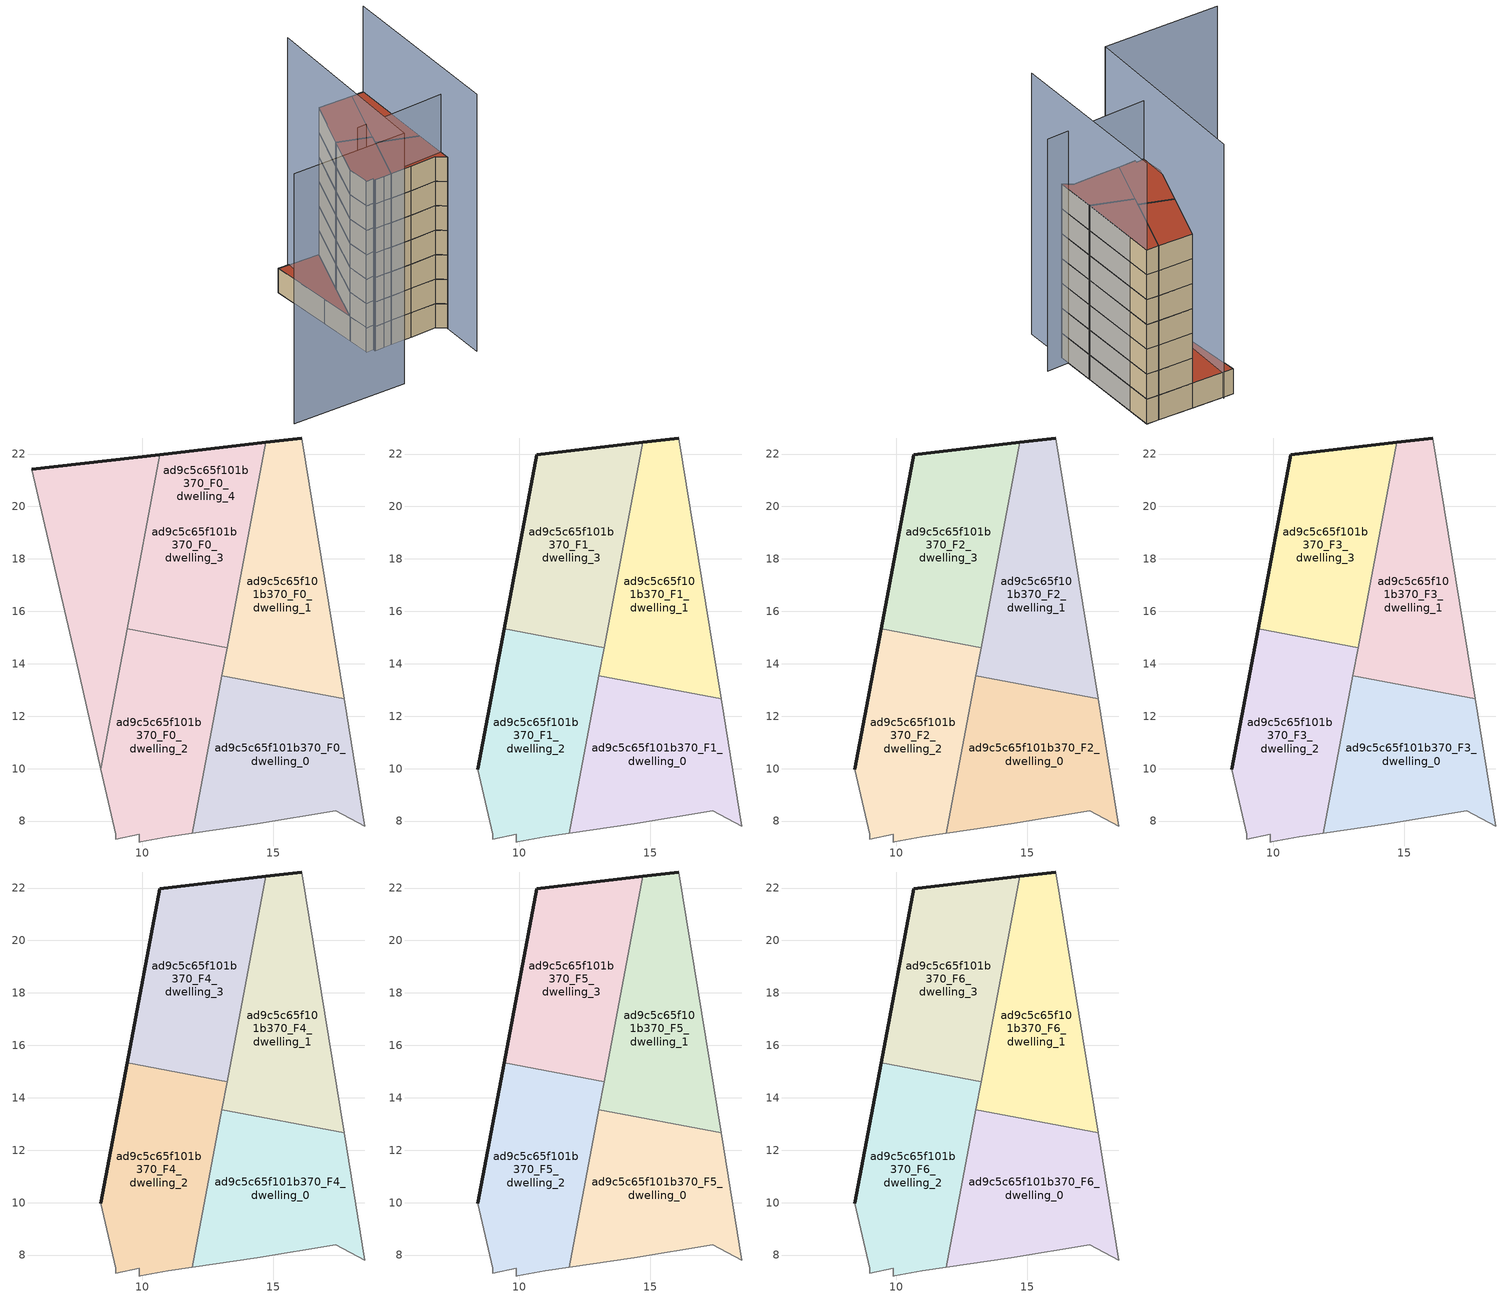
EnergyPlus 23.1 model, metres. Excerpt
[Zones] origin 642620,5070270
ad9c5c65f101b370_F0_dwelling_0
 floor ground (EU_floor_Construction): 18.48,7.8 17.69,12.67 13.03,13.54 11.9,7.54 14.38,7.9 17.38,8.4 z0
 wall adiabatic (EU_wall_Construction): 17.69,12.67 18.48,7.8 17.38,8.4 14.38,7.9 11.9,7.54 z0:3
 wall to ad9c5c65f101b370_F0_dwelling_1 (EU_wall_Construction): 13.03,13.54 17.69,12.67 z0:3
 wall to ad9c5c65f101b370_F0_dwelling_2 (EU_wall_Construction): 11.9,7.54 13.03,13.54 z0:3
ad9c5c65f101b370_F0_dwelling_1
 floor ground (EU_floor_Construction): 17.69,12.67 16.09,22.61 14.7,22.45 13.03,13.54 z0
 wall outside (EU_wall_Construction): 14.7,22.45 16.09,22.61 z0:3
 wall adiabatic (EU_wall_Construction): 16.09,22.61 17.69,12.67 z0:3
 wall to ad9c5c65f101b370_F0_dwelling_3 (EU_wall_Construction): 13.23,14.62 14.7,22.45 z0:3
 wall to ad9c5c65f101b370_F0_dwelling_2 (EU_wall_Construction): 13.03,13.54 13.23,14.62 z0:3
ad9c5c65f101b370_F0_dwelling_2
 floor ground (EU_floor_Construction): 8.41,9.98 10.66,21.98 5.78,21.41 7.48,14.11 z0; 11.9,7.54 13.23,14.62 9.42,15.33 8.41,9.98 8.98,7.5 8.98,7.3 9.88,7.5 9.88,7.2 9.93,7.21 10.98,7.4 z0
 wall adiabatic (EU_wall_Construction): 11.9,7.54 10.98,7.4 9.93,7.21 9.88,7.2 9.88,7.5 8.98,7.3 8.98,7.5 8.41,9.98 z0:3
 wall to ad9c5c65f101b370_F0_dwelling_3 (EU_wall_Construction): 9.42,15.33 13.23,14.62 z0:3
 wall to ad9c5c65f101b370_F0_dwelling_4 (EU_wall_Construction): 8.41,9.98 9.42,15.33 z0:3
 roof outside (EU_floor_Construction): 10.66,21.98 8.41,9.98 7.48,14.11 5.78,21.41 z3
ad9c5c65f101b370_F0_dwelling_3
 floor ground (EU_floor_Construction): 8.41,9.98 10.66,21.98 5.78,21.41 7.48,14.11 z0; 13.23,14.62 14.7,22.45 10.66,21.98 9.42,15.33 z0
 wall outside (EU_wall_Construction): 10.66,21.98 14.7,22.45 z0:3
 wall to ad9c5c65f101b370_F0_dwelling_4 (EU_wall_Construction): 9.42,15.33 10.66,21.98 z0:3
 roof outside (EU_floor_Construction): 10.66,21.98 8.41,9.98 7.48,14.11 5.78,21.41 z3
ad9c5c65f101b370_F0_dwelling_4
 floor ground (EU_floor_Construction): 8.41,9.98 10.66,21.98 5.78,21.41 7.48,14.11 z0; 11.9,7.54 13.23,14.62 9.42,15.33 8.41,9.98 8.98,7.5 8.98,7.3 9.88,7.5 9.88,7.2 9.93,7.21 10.98,7.4 z0; 13.23,14.62 14.7,22.45 10.66,21.98 9.42,15.33 z0
 wall outside (EU_wall_Construction): 5.78,21.41 10.66,21.98 z0:3
 wall adiabatic (EU_wall_Construction): 8.41,9.98 7.48,14.11 5.78,21.41 z0:3
 ceiling adiabatic (EU_roof_Construction): 13.23,14.62 11.9,7.54 10.98,7.4 9.93,7.21 9.88,7.2 9.88,7.5 8.98,7.3 8.98,7.5 8.41,9.98 9.42,15.33 z3; 14.7,22.45 13.23,14.62 9.42,15.33 10.66,21.98 z3
 roof outside (EU_roof_Construction): 10.66,21.98 8.41,9.98 7.48,14.11 5.78,21.41 z3
ad9c5c65f101b370_F1_dwelling_0
 floor to ad9c5c65f101b370_F0_dwelling_0 (EU_floor_Construction): 18.48,7.8 17.69,12.67 13.03,13.54 11.9,7.54 14.38,7.9 17.38,8.4 z3
 wall adiabatic (EU_wall_Construction): 17.69,12.67 18.48,7.8 17.38,8.4 14.38,7.9 11.9,7.54 z3:6
 wall to ad9c5c65f101b370_F1_dwelling_1 (EU_wall_Construction): 13.03,13.54 17.69,12.67 z3:6
 wall to ad9c5c65f101b370_F1_dwelling_2 (EU_wall_Construction): 11.9,7.54 13.03,13.54 z3:6
ad9c5c65f101b370_F1_dwelling_1
 floor to ad9c5c65f101b370_F0_dwelling_1 (EU_floor_Construction): 17.69,12.67 16.09,22.61 14.7,22.45 13.03,13.54 z3
 wall outside (EU_wall_Construction): 14.7,22.45 16.09,22.61 z3:6
 wall adiabatic (EU_wall_Construction): 16.09,22.61 17.69,12.67 z3:6
 wall to ad9c5c65f101b370_F1_dwelling_3 (EU_wall_Construction): 13.23,14.62 14.7,22.45 z3:6
 wall to ad9c5c65f101b370_F1_dwelling_2 (EU_wall_Construction): 13.03,13.54 13.23,14.62 z3:6
ad9c5c65f101b370_F1_dwelling_2
 floor to ad9c5c65f101b370_F0_dwelling_2 (EU_floor_Construction): 11.9,7.54 13.23,14.62 9.42,15.33 8.41,9.98 8.98,7.5 8.98,7.3 9.88,7.5 9.88,7.2 9.93,7.21 10.98,7.4 z3
 wall outside (EU_wall_Construction): 8.41,9.98 9.42,15.33 z3:6
 wall adiabatic (EU_wall_Construction): 11.9,7.54 10.98,7.4 9.93,7.21 9.88,7.2 9.88,7.5 8.98,7.3 8.98,7.5 8.41,9.98 z3:6
 wall to ad9c5c65f101b370_F1_dwelling_3 (EU_wall_Construction): 9.42,15.33 13.23,14.62 z3:6
ad9c5c65f101b370_F1_dwelling_3
 floor to ad9c5c65f101b370_F0_dwelling_3 (EU_floor_Construction): 13.23,14.62 14.7,22.45 10.66,21.98 9.42,15.33 z3
 wall outside (EU_wall_Construction): 9.42,15.33 10.66,21.98 14.7,22.45 z3:6
ad9c5c65f101b370_F2_dwelling_0
 floor to ad9c5c65f101b370_F1_dwelling_0 (EU_floor_Construction): 18.48,7.8 17.69,12.67 13.03,13.54 11.9,7.54 14.38,7.9 17.38,8.4 z6
 wall adiabatic (EU_wall_Construction): 17.69,12.67 18.48,7.8 17.38,8.4 14.38,7.9 11.9,7.54 z6:9
 wall to ad9c5c65f101b370_F2_dwelling_1 (EU_wall_Construction): 13.03,13.54 17.69,12.67 z6:9
 wall to ad9c5c65f101b370_F2_dwelling_2 (EU_wall_Construction): 11.9,7.54 13.03,13.54 z6:9
ad9c5c65f101b370_F2_dwelling_1
 floor to ad9c5c65f101b370_F1_dwelling_1 (EU_floor_Construction): 17.69,12.67 16.09,22.61 14.7,22.45 13.03,13.54 z6
 wall outside (EU_wall_Construction): 14.7,22.45 16.09,22.61 z6:9
 wall adiabatic (EU_wall_Construction): 16.09,22.61 17.69,12.67 z6:9
 wall to ad9c5c65f101b370_F2_dwelling_3 (EU_wall_Construction): 13.23,14.62 14.7,22.45 z6:9
 wall to ad9c5c65f101b370_F2_dwelling_2 (EU_wall_Construction): 13.03,13.54 13.23,14.62 z6:9
ad9c5c65f101b370_F2_dwelling_2
 floor to ad9c5c65f101b370_F1_dwelling_2 (EU_floor_Construction): 11.9,7.54 13.23,14.62 9.42,15.33 8.41,9.98 8.98,7.5 8.98,7.3 9.88,7.5 9.88,7.2 9.93,7.21 10.98,7.4 z6
 wall outside (EU_wall_Construction): 8.41,9.98 9.42,15.33 z6:9
 wall adiabatic (EU_wall_Construction): 11.9,7.54 10.98,7.4 9.93,7.21 9.88,7.2 9.88,7.5 8.98,7.3 8.98,7.5 8.41,9.98 z6:9
 wall to ad9c5c65f101b370_F2_dwelling_3 (EU_wall_Construction): 9.42,15.33 13.23,14.62 z6:9
ad9c5c65f101b370_F2_dwelling_3
 floor to ad9c5c65f101b370_F1_dwelling_3 (EU_floor_Construction): 13.23,14.62 14.7,22.45 10.66,21.98 9.42,15.33 z6
 wall outside (EU_wall_Construction): 9.42,15.33 10.66,21.98 14.7,22.45 z6:9
ad9c5c65f101b370_F3_dwelling_0
 floor to ad9c5c65f101b370_F2_dwelling_0 (EU_floor_Construction): 18.48,7.8 17.69,12.67 13.03,13.54 11.9,7.54 14.38,7.9 17.38,8.4 z9
 wall adiabatic (EU_wall_Construction): 17.69,12.67 18.48,7.8 17.38,8.4 14.38,7.9 11.9,7.54 z9:12
 wall to ad9c5c65f101b370_F3_dwelling_1 (EU_wall_Construction): 13.03,13.54 17.69,12.67 z9:12
 wall to ad9c5c65f101b370_F3_dwelling_2 (EU_wall_Construction): 11.9,7.54 13.03,13.54 z9:12
ad9c5c65f101b370_F3_dwelling_1
 floor to ad9c5c65f101b370_F2_dwelling_1 (EU_floor_Construction): 17.69,12.67 16.09,22.61 14.7,22.45 13.03,13.54 z9
 wall outside (EU_wall_Construction): 14.7,22.45 16.09,22.61 z9:12
 wall adiabatic (EU_wall_Construction): 16.09,22.61 17.69,12.67 z9:12
 wall to ad9c5c65f101b370_F3_dwelling_3 (EU_wall_Construction): 13.23,14.62 14.7,22.45 z9:12
 wall to ad9c5c65f101b370_F3_dwelling_2 (EU_wall_Construction): 13.03,13.54 13.23,14.62 z9:12
ad9c5c65f101b370_F3_dwelling_2
 floor to ad9c5c65f101b370_F2_dwelling_2 (EU_floor_Construction): 11.9,7.54 13.23,14.62 9.42,15.33 8.41,9.98 8.98,7.5 8.98,7.3 9.88,7.5 9.88,7.2 9.93,7.21 10.98,7.4 z9
 wall outside (EU_wall_Construction): 8.41,9.98 9.42,15.33 z9:12
 wall adiabatic (EU_wall_Construction): 11.9,7.54 10.98,7.4 9.93,7.21 9.88,7.2 9.88,7.5 8.98,7.3 8.98,7.5 8.41,9.98 z9:12
 wall to ad9c5c65f101b370_F3_dwelling_3 (EU_wall_Construction): 9.42,15.33 13.23,14.62 z9:12
ad9c5c65f101b370_F3_dwelling_3
 floor to ad9c5c65f101b370_F2_dwelling_3 (EU_floor_Construction): 13.23,14.62 14.7,22.45 10.66,21.98 9.42,15.33 z9
 wall outside (EU_wall_Construction): 9.42,15.33 10.66,21.98 14.7,22.45 z9:12
ad9c5c65f101b370_F4_dwelling_0
 floor to ad9c5c65f101b370_F3_dwelling_0 (EU_floor_Construction): 18.48,7.8 17.69,12.67 13.03,13.54 11.9,7.54 14.38,7.9 17.38,8.4 z12
 wall adiabatic (EU_wall_Construction): 17.69,12.67 18.48,7.8 17.38,8.4 14.38,7.9 11.9,7.54 z12:15
 wall to ad9c5c65f101b370_F4_dwelling_1 (EU_wall_Construction): 13.03,13.54 17.69,12.67 z12:15
 wall to ad9c5c65f101b370_F4_dwelling_2 (EU_wall_Construction): 11.9,7.54 13.03,13.54 z12:15
ad9c5c65f101b370_F4_dwelling_1
 floor to ad9c5c65f101b370_F3_dwelling_1 (EU_floor_Construction): 17.69,12.67 16.09,22.61 14.7,22.45 13.03,13.54 z12
 wall outside (EU_wall_Construction): 14.7,22.45 16.09,22.61 z12:15
 wall adiabatic (EU_wall_Construction): 16.09,22.61 17.69,12.67 z12:15
 wall to ad9c5c65f101b370_F4_dwelling_3 (EU_wall_Construction): 13.23,14.62 14.7,22.45 z12:15
 wall to ad9c5c65f101b370_F4_dwelling_2 (EU_wall_Construction): 13.03,13.54 13.23,14.62 z12:15
ad9c5c65f101b370_F4_dwelling_2
 floor to ad9c5c65f101b370_F3_dwelling_2 (EU_floor_Construction): 11.9,7.54 13.23,14.62 9.42,15.33 8.41,9.98 8.98,7.5 8.98,7.3 9.88,7.5 9.88,7.2 9.93,7.21 10.98,7.4 z12
 wall outside (EU_wall_Construction): 8.41,9.98 9.42,15.33 z12:15
 wall adiabatic (EU_wall_Construction): 11.9,7.54 10.98,7.4 9.93,7.21 9.88,7.2 9.88,7.5 8.98,7.3 8.98,7.5 8.41,9.98 z12:15
 wall to ad9c5c65f101b370_F4_dwelling_3 (EU_wall_Construction): 9.42,15.33 13.23,14.62 z12:15
ad9c5c65f101b370_F4_dwelling_3
 floor to ad9c5c65f101b370_F3_dwelling_3 (EU_floor_Construction): 13.23,14.62 14.7,22.45 10.66,21.98 9.42,15.33 z12
 wall outside (EU_wall_Construction): 9.42,15.33 10.66,21.98 14.7,22.45 z12:15
ad9c5c65f101b370_F5_dwelling_0
 floor to ad9c5c65f101b370_F4_dwelling_0 (EU_floor_Construction): 18.48,7.8 17.69,12.67 13.03,13.54 11.9,7.54 14.38,7.9 17.38,8.4 z15
 wall adiabatic (EU_wall_Construction): 17.69,12.67 18.48,7.8 17.38,8.4 14.38,7.9 11.9,7.54 z15:18
 wall to ad9c5c65f101b370_F5_dwelling_1 (EU_wall_Construction): 13.03,13.54 17.69,12.67 z15:18
 wall to ad9c5c65f101b370_F5_dwelling_2 (EU_wall_Construction): 11.9,7.54 13.03,13.54 z15:18
ad9c5c65f101b370_F5_dwelling_1
 floor to ad9c5c65f101b370_F4_dwelling_1 (EU_floor_Construction): 17.69,12.67 16.09,22.61 14.7,22.45 13.03,13.54 z15
 wall outside (EU_wall_Construction): 14.7,22.45 16.09,22.61 z15:18
 wall adiabatic (EU_wall_Construction): 16.09,22.61 17.69,12.67 z15:18
 wall to ad9c5c65f101b370_F5_dwelling_3 (EU_wall_Construction): 13.23,14.62 14.7,22.45 z15:18
 wall to ad9c5c65f101b370_F5_dwelling_2 (EU_wall_Construction): 13.03,13.54 13.23,14.62 z15:18
ad9c5c65f101b370_F5_dwelling_2
 floor to ad9c5c65f101b370_F4_dwelling_2 (EU_floor_Construction): 11.9,7.54 13.23,14.62 9.42,15.33 8.41,9.98 8.98,7.5 8.98,7.3 9.88,7.5 9.88,7.2 9.93,7.21 10.98,7.4 z15
 wall outside (EU_wall_Construction): 8.41,9.98 9.42,15.33 z15:18
 wall adiabatic (EU_wall_Construction): 11.9,7.54 10.98,7.4 9.93,7.21 9.88,7.2 9.88,7.5 8.98,7.3 8.98,7.5 8.41,9.98 z15:18
 wall to ad9c5c65f101b370_F5_dwelling_3 (EU_wall_Construction): 9.42,15.33 13.23,14.62 z15:18
ad9c5c65f101b370_F5_dwelling_3
 floor to ad9c5c65f101b370_F4_dwelling_3 (EU_floor_Construction): 13.23,14.62 14.7,22.45 10.66,21.98 9.42,15.33 z15
 wall outside (EU_wall_Construction): 9.42,15.33 10.66,21.98 14.7,22.45 z15:18
ad9c5c65f101b370_F6_dwelling_0
 floor to ad9c5c65f101b370_F5_dwelling_0 (EU_floor_Construction): 18.48,7.8 17.69,12.67 13.03,13.54 11.9,7.54 14.38,7.9 17.38,8.4 z18
 wall adiabatic (EU_wall_Construction): 17.69,12.67 18.48,7.8 17.38,8.4 14.38,7.9 11.9,7.54 z18:21
 wall to ad9c5c65f101b370_F6_dwelling_1 (EU_wall_Construction): 13.03,13.54 17.69,12.67 z18:21
 wall to ad9c5c65f101b370_F6_dwelling_2 (EU_wall_Construction): 11.9,7.54 13.03,13.54 z18:21
 roof outside (EU_roof_Construction): 17.69,12.67 18.48,7.8 17.38,8.4 14.38,7.9 11.9,7.54 13.03,13.54 z21
ad9c5c65f101b370_F6_dwelling_1
 floor to ad9c5c65f101b370_F5_dwelling_1 (EU_floor_Construction): 17.69,12.67 16.09,22.61 14.7,22.45 13.03,13.54 z18
 wall outside (EU_wall_Construction): 14.7,22.45 16.09,22.61 z18:21
 wall adiabatic (EU_wall_Construction): 16.09,22.61 17.69,12.67 z18:21
 wall to ad9c5c65f101b370_F6_dwelling_3 (EU_wall_Construction): 13.23,14.62 14.7,22.45 z18:21
 wall to ad9c5c65f101b370_F6_dwelling_2 (EU_wall_Construction): 13.03,13.54 13.23,14.62 z18:21
 roof outside (EU_roof_Construction): 16.09,22.61 17.69,12.67 13.03,13.54 14.7,22.45 z21
ad9c5c65f101b370_F6_dwelling_2
 floor to ad9c5c65f101b370_F5_dwelling_2 (EU_floor_Construction): 11.9,7.54 13.23,14.62 9.42,15.33 8.41,9.98 8.98,7.5 8.98,7.3 9.88,7.5 9.88,7.2 9.93,7.21 10.98,7.4 z18
 wall outside (EU_wall_Construction): 8.41,9.98 9.42,15.33 z18:21
 wall adiabatic (EU_wall_Construction): 11.9,7.54 10.98,7.4 9.93,7.21 9.88,7.2 9.88,7.5 8.98,7.3 8.98,7.5 8.41,9.98 z18:21
 wall to ad9c5c65f101b370_F6_dwelling_3 (EU_wall_Construction): 9.42,15.33 13.23,14.62 z18:21
 roof outside (EU_roof_Construction): 13.23,14.62 11.9,7.54 10.98,7.4 9.93,7.21 9.88,7.2 9.88,7.5 8.98,7.3 8.98,7.5 8.41,9.98 9.42,15.33 z21
ad9c5c65f101b370_F6_dwelling_3
 floor to ad9c5c65f101b370_F5_dwelling_3 (EU_floor_Construction): 13.23,14.62 14.7,22.45 10.66,21.98 9.42,15.33 z18
 wall outside (EU_wall_Construction): 9.42,15.33 10.66,21.98 14.7,22.45 z18:21
 roof outside (EU_roof_Construction): 14.7,22.45 13.23,14.62 9.42,15.33 10.66,21.98 z21
shading: 7.93,7.15 20.83,9.47 z0:28; 7.04,21.75 9.94,0.4 / 9.94,0.4 -3.53,-1.43 z0:30.7; 19.32,2.65 16.09,22.61 z0:31.5
[Building]
EU S2 Campaign: North Axis=0; Terrain=City; Solar Distribution=FullExterior
[Site:Location]
Lyon-Bron: Latitude=45.75; Longitude=5; Time Zone=1; Elevation=198
[SizingPeriod:WeatherFileDays]
AnnualSizingPeriod: Begin Month=1; Begin Day of Month=1; End Month=12; End Day of Month=31; Day of Week for Start Day=Monday; Use Weather File Daylight Saving Period=No; Use Weather File Rain and Snow Indicators=No
[MATERIAL]
EU_InternalMass_Material: Roughness=MediumRough; Thickness=0.1; Conductivity=1; Density=1800; Specific Heat=900; Thermal Absorptance=0.9; Solar Absorptance=0.7; Visible Absorptance=0.7
[MATERIAL:NOMASS] Roughness=MediumRough; Thermal Absorptance=0.9; Solar Absorptance=0.7; Visible Absorptance=0.7
Name | Thermal Resistance
EU_wall_NoMass | 0.776494
EU_roof_NoMass | 0.486893
EU_floor_NoMass | 0.421597
[CONSTRUCTION]
EU_wall_Construction: EU_wall_NoMass
EU_roof_Construction: EU_roof_NoMass
EU_floor_Construction: EU_floor_NoMass
EU_InternalMass_Construction: EU_InternalMass_Material
[ZONE] Type=1; Multiplier=1; Ceiling Height=autocalculate; Floor Area=autocalculate; Part of Total Floor Area=Yes
Name | Volume
ad9c5c65f101b370_F0_dwelling_0; ad9c5c65f101b370_F1_dwelling_0; ad9c5c65f101b370_F2_dwelling_0; ad9c5c65f101b370_F3_dwelling_0; ad9c5c65f101b370_F4_dwelling_0; ad9c5c65f101b370_F5_dwelling_0; ad9c5c65f101b370_F6_dwelling_0 | 85.6956
ad9c5c65f101b370_F0_dwelling_1 | 85.7007
ad9c5c65f101b370_F1_dwelling_1; ad9c5c65f101b370_F2_dwelling_1; ad9c5c65f101b370_F3_dwelling_1; ad9c5c65f101b370_F4_dwelling_1; ad9c5c65f101b370_F5_dwelling_1; ad9c5c65f101b370_F6_dwelling_1 | 85.6992
ad9c5c65f101b370_F0_dwelling_2 | 171.415
ad9c5c65f101b370_F1_dwelling_2 | 85.719
ad9c5c65f101b370_F2_dwelling_2; ad9c5c65f101b370_F3_dwelling_2; ad9c5c65f101b370_F4_dwelling_2; ad9c5c65f101b370_F5_dwelling_2; ad9c5c65f101b370_F6_dwelling_2 | 85.7197
ad9c5c65f101b370_F0_dwelling_3 | 171.426
ad9c5c65f101b370_F1_dwelling_3 | 85.7307
ad9c5c65f101b370_F2_dwelling_3; ad9c5c65f101b370_F3_dwelling_3; ad9c5c65f101b370_F4_dwelling_3; ad9c5c65f101b370_F5_dwelling_3; ad9c5c65f101b370_F6_dwelling_3 | 85.7322
ad9c5c65f101b370_F0_dwelling_4 | 257.145
[INTERNALMASS] Construction=EU_InternalMass_Construction
Name | Zone or ZoneList | Surface Area
ad9c5c65f101b370_F0_dwelling_0_EU_InternalMass | ad9c5c65f101b370_F0_dwelling_0 | 28.5659
ad9c5c65f101b370_F0_dwelling_1_EU_InternalMass | ad9c5c65f101b370_F0_dwelling_1 | 28.5675
ad9c5c65f101b370_F0_dwelling_2_EU_InternalMass | ad9c5c65f101b370_F0_dwelling_2 | 28.5735
ad9c5c65f101b370_F0_dwelling_3_EU_InternalMass | ad9c5c65f101b370_F0_dwelling_3 | 28.5773
ad9c5c65f101b370_F0_dwelling_4_EU_InternalMass | ad9c5c65f101b370_F0_dwelling_4 | 28.5651
ad9c5c65f101b370_F1_dwelling_0_EU_InternalMass | ad9c5c65f101b370_F1_dwelling_0 | 35.7145
ad9c5c65f101b370_F1_dwelling_1_EU_InternalMass | ad9c5c65f101b370_F1_dwelling_1 | 35.7146
ad9c5c65f101b370_F1_dwelling_2_EU_InternalMass | ad9c5c65f101b370_F1_dwelling_2 | 35.7112
ad9c5c65f101b370_F1_dwelling_3_EU_InternalMass | ad9c5c65f101b370_F1_dwelling_3 | 35.7138
ad9c5c65f101b370_F2_dwelling_0_EU_InternalMass | ad9c5c65f101b370_F2_dwelling_0 | 35.7145
ad9c5c65f101b370_F2_dwelling_1_EU_InternalMass | ad9c5c65f101b370_F2_dwelling_1 | 35.7146
ad9c5c65f101b370_F2_dwelling_2_EU_InternalMass | ad9c5c65f101b370_F2_dwelling_2 | 35.7112
ad9c5c65f101b370_F2_dwelling_3_EU_InternalMass | ad9c5c65f101b370_F2_dwelling_3 | 35.7138
ad9c5c65f101b370_F3_dwelling_0_EU_InternalMass | ad9c5c65f101b370_F3_dwelling_0 | 35.7145
ad9c5c65f101b370_F3_dwelling_1_EU_InternalMass | ad9c5c65f101b370_F3_dwelling_1 | 35.7146
ad9c5c65f101b370_F3_dwelling_2_EU_InternalMass | ad9c5c65f101b370_F3_dwelling_2 | 35.7112
ad9c5c65f101b370_F3_dwelling_3_EU_InternalMass | ad9c5c65f101b370_F3_dwelling_3 | 35.7138
ad9c5c65f101b370_F4_dwelling_0_EU_InternalMass | ad9c5c65f101b370_F4_dwelling_0 | 35.7145
ad9c5c65f101b370_F4_dwelling_1_EU_InternalMass | ad9c5c65f101b370_F4_dwelling_1 | 35.7146
ad9c5c65f101b370_F4_dwelling_2_EU_InternalMass | ad9c5c65f101b370_F4_dwelling_2 | 35.7112
ad9c5c65f101b370_F4_dwelling_3_EU_InternalMass | ad9c5c65f101b370_F4_dwelling_3 | 35.7138
ad9c5c65f101b370_F5_dwelling_0_EU_InternalMass | ad9c5c65f101b370_F5_dwelling_0 | 35.7145
ad9c5c65f101b370_F5_dwelling_1_EU_InternalMass | ad9c5c65f101b370_F5_dwelling_1 | 35.7146
ad9c5c65f101b370_F5_dwelling_2_EU_InternalMass | ad9c5c65f101b370_F5_dwelling_2 | 35.7112
ad9c5c65f101b370_F5_dwelling_3_EU_InternalMass | ad9c5c65f101b370_F5_dwelling_3 | 35.7138
ad9c5c65f101b370_F6_dwelling_0_EU_InternalMass | ad9c5c65f101b370_F6_dwelling_0 | 35.7145
ad9c5c65f101b370_F6_dwelling_1_EU_InternalMass | ad9c5c65f101b370_F6_dwelling_1 | 35.7146
ad9c5c65f101b370_F6_dwelling_2_EU_InternalMass | ad9c5c65f101b370_F6_dwelling_2 | 35.7112
ad9c5c65f101b370_F6_dwelling_3_EU_InternalMass | ad9c5c65f101b370_F6_dwelling_3 | 35.7138
[OTHEREQUIPMENT] Fuel Type=Electricity; Design Level Calculation Method=Watts/Area; Power per Zone Floor Area=1; Fraction Latent=0; Fraction Radiant=0; Fraction Lost=0; Carbon Dioxide Generation Rate=0; EndUse Subcategory=EU_Step8_InternalGains
Name | Zone or ZoneList or Space or SpaceList | Schedule
EU_Step8_InternalGain_ad9c5c65f101b370_F0_dwelling_0_f000 | ad9c5c65f101b370_F0_dwelling_0 | EU_Step8_GainSchedule_ad9c5c65f101b370_F0_dwelling_0_f000
EU_Step8_InternalGain_ad9c5c65f101b370_F0_dwelling_1_f000 | ad9c5c65f101b370_F0_dwelling_1 | EU_Step8_GainSchedule_ad9c5c65f101b370_F0_dwelling_1_f000
EU_Step8_InternalGain_ad9c5c65f101b370_F0_dwelling_2_f000 | ad9c5c65f101b370_F0_dwelling_2 | EU_Step8_GainSchedule_ad9c5c65f101b370_F0_dwelling_2_f000
EU_Step8_InternalGain_ad9c5c65f101b370_F0_dwelling_3_f000 | ad9c5c65f101b370_F0_dwelling_3 | EU_Step8_GainSchedule_ad9c5c65f101b370_F0_dwelling_3_f000
EU_Step8_InternalGain_ad9c5c65f101b370_F0_dwelling_4_f000 | ad9c5c65f101b370_F0_dwelling_4 | EU_Step8_GainSchedule_ad9c5c65f101b370_F0_dwelling_4_f000
EU_Step8_InternalGain_ad9c5c65f101b370_F1_dwelling_0_f000 | ad9c5c65f101b370_F1_dwelling_0 | EU_Step8_GainSchedule_ad9c5c65f101b370_F1_dwelling_0_f000
EU_Step8_InternalGain_ad9c5c65f101b370_F1_dwelling_1_f000 | ad9c5c65f101b370_F1_dwelling_1 | EU_Step8_GainSchedule_ad9c5c65f101b370_F1_dwelling_1_f000
EU_Step8_InternalGain_ad9c5c65f101b370_F1_dwelling_2_f000 | ad9c5c65f101b370_F1_dwelling_2 | EU_Step8_GainSchedule_ad9c5c65f101b370_F1_dwelling_2_f000
EU_Step8_InternalGain_ad9c5c65f101b370_F1_dwelling_3_f000 | ad9c5c65f101b370_F1_dwelling_3 | EU_Step8_GainSchedule_ad9c5c65f101b370_F1_dwelling_3_f000
EU_Step8_InternalGain_ad9c5c65f101b370_F2_dwelling_0_f000 | ad9c5c65f101b370_F2_dwelling_0 | EU_Step8_GainSchedule_ad9c5c65f101b370_F2_dwelling_0_f000
EU_Step8_InternalGain_ad9c5c65f101b370_F2_dwelling_1_f000 | ad9c5c65f101b370_F2_dwelling_1 | EU_Step8_GainSchedule_ad9c5c65f101b370_F2_dwelling_1_f000
EU_Step8_InternalGain_ad9c5c65f101b370_F2_dwelling_2_f000 | ad9c5c65f101b370_F2_dwelling_2 | EU_Step8_GainSchedule_ad9c5c65f101b370_F2_dwelling_2_f000
EU_Step8_InternalGain_ad9c5c65f101b370_F2_dwelling_3_f000 | ad9c5c65f101b370_F2_dwelling_3 | EU_Step8_GainSchedule_ad9c5c65f101b370_F2_dwelling_3_f000
EU_Step8_InternalGain_ad9c5c65f101b370_F3_dwelling_0_f000 | ad9c5c65f101b370_F3_dwelling_0 | EU_Step8_GainSchedule_ad9c5c65f101b370_F3_dwelling_0_f000
EU_Step8_InternalGain_ad9c5c65f101b370_F3_dwelling_1_f000 | ad9c5c65f101b370_F3_dwelling_1 | EU_Step8_GainSchedule_ad9c5c65f101b370_F3_dwelling_1_f000
EU_Step8_InternalGain_ad9c5c65f101b370_F3_dwelling_2_f000 | ad9c5c65f101b370_F3_dwelling_2 | EU_Step8_GainSchedule_ad9c5c65f101b370_F3_dwelling_2_f000
EU_Step8_InternalGain_ad9c5c65f101b370_F3_dwelling_3_f000 | ad9c5c65f101b370_F3_dwelling_3 | EU_Step8_GainSchedule_ad9c5c65f101b370_F3_dwelling_3_f000
EU_Step8_InternalGain_ad9c5c65f101b370_F4_dwelling_0_f000 | ad9c5c65f101b370_F4_dwelling_0 | EU_Step8_GainSchedule_ad9c5c65f101b370_F4_dwelling_0_f000
EU_Step8_InternalGain_ad9c5c65f101b370_F4_dwelling_1_f000 | ad9c5c65f101b370_F4_dwelling_1 | EU_Step8_GainSchedule_ad9c5c65f101b370_F4_dwelling_1_f000
EU_Step8_InternalGain_ad9c5c65f101b370_F4_dwelling_2_f000 | ad9c5c65f101b370_F4_dwelling_2 | EU_Step8_GainSchedule_ad9c5c65f101b370_F4_dwelling_2_f000
EU_Step8_InternalGain_ad9c5c65f101b370_F4_dwelling_3_f000 | ad9c5c65f101b370_F4_dwelling_3 | EU_Step8_GainSchedule_ad9c5c65f101b370_F4_dwelling_3_f000
EU_Step8_InternalGain_ad9c5c65f101b370_F5_dwelling_0_f000 | ad9c5c65f101b370_F5_dwelling_0 | EU_Step8_GainSchedule_ad9c5c65f101b370_F5_dwelling_0_f000
EU_Step8_InternalGain_ad9c5c65f101b370_F5_dwelling_1_f000 | ad9c5c65f101b370_F5_dwelling_1 | EU_Step8_GainSchedule_ad9c5c65f101b370_F5_dwelling_1_f000
EU_Step8_InternalGain_ad9c5c65f101b370_F5_dwelling_2_f000 | ad9c5c65f101b370_F5_dwelling_2 | EU_Step8_GainSchedule_ad9c5c65f101b370_F5_dwelling_2_f000
EU_Step8_InternalGain_ad9c5c65f101b370_F5_dwelling_3_f000 | ad9c5c65f101b370_F5_dwelling_3 | EU_Step8_GainSchedule_ad9c5c65f101b370_F5_dwelling_3_f000
EU_Step8_InternalGain_ad9c5c65f101b370_F6_dwelling_0_f000 | ad9c5c65f101b370_F6_dwelling_0 | EU_Step8_GainSchedule_ad9c5c65f101b370_F6_dwelling_0_f000
EU_Step8_InternalGain_ad9c5c65f101b370_F6_dwelling_1_f000 | ad9c5c65f101b370_F6_dwelling_1 | EU_Step8_GainSchedule_ad9c5c65f101b370_F6_dwelling_1_f000
EU_Step8_InternalGain_ad9c5c65f101b370_F6_dwelling_2_f000 | ad9c5c65f101b370_F6_dwelling_2 | EU_Step8_GainSchedule_ad9c5c65f101b370_F6_dwelling_2_f000
EU_Step8_InternalGain_ad9c5c65f101b370_F6_dwelling_3_f000 | ad9c5c65f101b370_F6_dwelling_3 | EU_Step8_GainSchedule_ad9c5c65f101b370_F6_dwelling_3_f000
[ZONEVENTILATION:DESIGNFLOWRATE] Schedule=EU_AlwaysOn; Design Flow Rate Calculation Method=AirChanges/Hour; Air Changes per Hour=0.693814; Ventilation Type=Natural; Fan Pressure Rise=0; Fan Total Efficiency=1; Constant Term Coefficient=1; Temperature Term Coefficient=0; Velocity Term Coefficient=0; Velocity Squared Term Coefficient=0; Minimum Indoor Temperature=-100; Maximum Indoor Temperature=100; Delta Temperature=-100; Minimum Outdoor Temperature=-100; Maximum Outdoor Temperature=100; Maximum Wind Speed=40
Name | Zone or ZoneList or Space or SpaceList
EU_ConstantAir_ad9c5c65f101b370_F0_dwelling_0 | ad9c5c65f101b370_F0_dwelling_0
EU_ConstantAir_ad9c5c65f101b370_F0_dwelling_1 | ad9c5c65f101b370_F0_dwelling_1
EU_ConstantAir_ad9c5c65f101b370_F0_dwelling_2 | ad9c5c65f101b370_F0_dwelling_2
EU_ConstantAir_ad9c5c65f101b370_F0_dwelling_3 | ad9c5c65f101b370_F0_dwelling_3
EU_ConstantAir_ad9c5c65f101b370_F0_dwelling_4 | ad9c5c65f101b370_F0_dwelling_4
EU_ConstantAir_ad9c5c65f101b370_F1_dwelling_0 | ad9c5c65f101b370_F1_dwelling_0
EU_ConstantAir_ad9c5c65f101b370_F1_dwelling_1 | ad9c5c65f101b370_F1_dwelling_1
EU_ConstantAir_ad9c5c65f101b370_F1_dwelling_2 | ad9c5c65f101b370_F1_dwelling_2
EU_ConstantAir_ad9c5c65f101b370_F1_dwelling_3 | ad9c5c65f101b370_F1_dwelling_3
EU_ConstantAir_ad9c5c65f101b370_F2_dwelling_0 | ad9c5c65f101b370_F2_dwelling_0
EU_ConstantAir_ad9c5c65f101b370_F2_dwelling_1 | ad9c5c65f101b370_F2_dwelling_1
EU_ConstantAir_ad9c5c65f101b370_F2_dwelling_2 | ad9c5c65f101b370_F2_dwelling_2
EU_ConstantAir_ad9c5c65f101b370_F2_dwelling_3 | ad9c5c65f101b370_F2_dwelling_3
EU_ConstantAir_ad9c5c65f101b370_F3_dwelling_0 | ad9c5c65f101b370_F3_dwelling_0
EU_ConstantAir_ad9c5c65f101b370_F3_dwelling_1 | ad9c5c65f101b370_F3_dwelling_1
EU_ConstantAir_ad9c5c65f101b370_F3_dwelling_2 | ad9c5c65f101b370_F3_dwelling_2
EU_ConstantAir_ad9c5c65f101b370_F3_dwelling_3 | ad9c5c65f101b370_F3_dwelling_3
EU_ConstantAir_ad9c5c65f101b370_F4_dwelling_0 | ad9c5c65f101b370_F4_dwelling_0
EU_ConstantAir_ad9c5c65f101b370_F4_dwelling_1 | ad9c5c65f101b370_F4_dwelling_1
EU_ConstantAir_ad9c5c65f101b370_F4_dwelling_2 | ad9c5c65f101b370_F4_dwelling_2
EU_ConstantAir_ad9c5c65f101b370_F4_dwelling_3 | ad9c5c65f101b370_F4_dwelling_3
EU_ConstantAir_ad9c5c65f101b370_F5_dwelling_0 | ad9c5c65f101b370_F5_dwelling_0
EU_ConstantAir_ad9c5c65f101b370_F5_dwelling_1 | ad9c5c65f101b370_F5_dwelling_1
EU_ConstantAir_ad9c5c65f101b370_F5_dwelling_2 | ad9c5c65f101b370_F5_dwelling_2
EU_ConstantAir_ad9c5c65f101b370_F5_dwelling_3 | ad9c5c65f101b370_F5_dwelling_3
EU_ConstantAir_ad9c5c65f101b370_F6_dwelling_0 | ad9c5c65f101b370_F6_dwelling_0
EU_ConstantAir_ad9c5c65f101b370_F6_dwelling_1 | ad9c5c65f101b370_F6_dwelling_1
EU_ConstantAir_ad9c5c65f101b370_F6_dwelling_2 | ad9c5c65f101b370_F6_dwelling_2
EU_ConstantAir_ad9c5c65f101b370_F6_dwelling_3 | ad9c5c65f101b370_F6_dwelling_3
[HVACTEMPLATE:THERMOSTAT] Constant Heating Setpoint=20; Constant Cooling Setpoint=50
EU_HeatOnly_ad9c5c65f101b370_F0_dwelling_0; EU_HeatOnly_ad9c5c65f101b370_F0_dwelling_1; EU_HeatOnly_ad9c5c65f101b370_F0_dwelling_2; EU_HeatOnly_ad9c5c65f101b370_F0_dwelling_3; EU_HeatOnly_ad9c5c65f101b370_F0_dwelling_4; EU_HeatOnly_ad9c5c65f101b370_F1_dwelling_0; EU_HeatOnly_ad9c5c65f101b370_F1_dwelling_1; EU_HeatOnly_ad9c5c65f101b370_F1_dwelling_2; EU_HeatOnly_ad9c5c65f101b370_F1_dwelling_3; EU_HeatOnly_ad9c5c65f101b370_F2_dwelling_0; EU_HeatOnly_ad9c5c65f101b370_F2_dwelling_1; EU_HeatOnly_ad9c5c65f101b370_F2_dwelling_2; EU_HeatOnly_ad9c5c65f101b370_F2_dwelling_3; EU_HeatOnly_ad9c5c65f101b370_F3_dwelling_0; EU_HeatOnly_ad9c5c65f101b370_F3_dwelling_1; EU_HeatOnly_ad9c5c65f101b370_F3_dwelling_2; EU_HeatOnly_ad9c5c65f101b370_F3_dwelling_3; EU_HeatOnly_ad9c5c65f101b370_F4_dwelling_0; EU_HeatOnly_ad9c5c65f101b370_F4_dwelling_1; EU_HeatOnly_ad9c5c65f101b370_F4_dwelling_2; EU_HeatOnly_ad9c5c65f101b370_F4_dwelling_3; EU_HeatOnly_ad9c5c65f101b370_F5_dwelling_0; EU_HeatOnly_ad9c5c65f101b370_F5_dwelling_1; EU_HeatOnly_ad9c5c65f101b370_F5_dwelling_2; EU_HeatOnly_ad9c5c65f101b370_F5_dwelling_3; EU_HeatOnly_ad9c5c65f101b370_F6_dwelling_0; EU_HeatOnly_ad9c5c65f101b370_F6_dwelling_1; EU_HeatOnly_ad9c5c65f101b370_F6_dwelling_2; EU_HeatOnly_ad9c5c65f101b370_F6_dwelling_3
[HVACTEMPLATE:ZONE:IDEALLOADSAIRSYSTEM] System Availability Schedule=EU_AlwaysOn; Maximum Heating Supply Air Temperature=50; Minimum Cooling Supply Air Temperature=13; Maximum Heating Supply Air Humidity Ratio=0.0156; Minimum Cooling Supply Air Humidity Ratio=0.0077; Heating Limit=NoLimit; Cooling Limit=NoLimit; Heating Availability Schedule=EU_AlwaysOn; Cooling Availability Schedule=EU_CoolingOff; Dehumidification Control Type=ConstantSensibleHeatRatio; Cooling Sensible Heat Ratio=0.7; Dehumidification Setpoint=60; Humidification Control Type=None; Humidification Setpoint=30; Outdoor Air Method=None; Outdoor Air Flow Rate per Person=0.00944; Outdoor Air Flow Rate per Zone Floor Area=0; Outdoor Air Flow Rate per Zone=0; Demand Controlled Ventilation Type=None; Outdoor Air Economizer Type=NoEconomizer; Heat Recovery Type=None; Sensible Heat Recovery Effectiveness=0.7; Latent Heat Recovery Effectiveness=0.65
Name | Template Thermostat
ad9c5c65f101b370_F0_dwelling_0 | EU_HeatOnly_ad9c5c65f101b370_F0_dwelling_0
ad9c5c65f101b370_F0_dwelling_1 | EU_HeatOnly_ad9c5c65f101b370_F0_dwelling_1
ad9c5c65f101b370_F0_dwelling_2 | EU_HeatOnly_ad9c5c65f101b370_F0_dwelling_2
ad9c5c65f101b370_F0_dwelling_3 | EU_HeatOnly_ad9c5c65f101b370_F0_dwelling_3
ad9c5c65f101b370_F0_dwelling_4 | EU_HeatOnly_ad9c5c65f101b370_F0_dwelling_4
ad9c5c65f101b370_F1_dwelling_0 | EU_HeatOnly_ad9c5c65f101b370_F1_dwelling_0
ad9c5c65f101b370_F1_dwelling_1 | EU_HeatOnly_ad9c5c65f101b370_F1_dwelling_1
ad9c5c65f101b370_F1_dwelling_2 | EU_HeatOnly_ad9c5c65f101b370_F1_dwelling_2
ad9c5c65f101b370_F1_dwelling_3 | EU_HeatOnly_ad9c5c65f101b370_F1_dwelling_3
ad9c5c65f101b370_F2_dwelling_0 | EU_HeatOnly_ad9c5c65f101b370_F2_dwelling_0
ad9c5c65f101b370_F2_dwelling_1 | EU_HeatOnly_ad9c5c65f101b370_F2_dwelling_1
ad9c5c65f101b370_F2_dwelling_2 | EU_HeatOnly_ad9c5c65f101b370_F2_dwelling_2
ad9c5c65f101b370_F2_dwelling_3 | EU_HeatOnly_ad9c5c65f101b370_F2_dwelling_3
ad9c5c65f101b370_F3_dwelling_0 | EU_HeatOnly_ad9c5c65f101b370_F3_dwelling_0
ad9c5c65f101b370_F3_dwelling_1 | EU_HeatOnly_ad9c5c65f101b370_F3_dwelling_1
ad9c5c65f101b370_F3_dwelling_2 | EU_HeatOnly_ad9c5c65f101b370_F3_dwelling_2
ad9c5c65f101b370_F3_dwelling_3 | EU_HeatOnly_ad9c5c65f101b370_F3_dwelling_3
ad9c5c65f101b370_F4_dwelling_0 | EU_HeatOnly_ad9c5c65f101b370_F4_dwelling_0
ad9c5c65f101b370_F4_dwelling_1 | EU_HeatOnly_ad9c5c65f101b370_F4_dwelling_1
ad9c5c65f101b370_F4_dwelling_2 | EU_HeatOnly_ad9c5c65f101b370_F4_dwelling_2
ad9c5c65f101b370_F4_dwelling_3 | EU_HeatOnly_ad9c5c65f101b370_F4_dwelling_3
ad9c5c65f101b370_F5_dwelling_0 | EU_HeatOnly_ad9c5c65f101b370_F5_dwelling_0
ad9c5c65f101b370_F5_dwelling_1 | EU_HeatOnly_ad9c5c65f101b370_F5_dwelling_1
ad9c5c65f101b370_F5_dwelling_2 | EU_HeatOnly_ad9c5c65f101b370_F5_dwelling_2
ad9c5c65f101b370_F5_dwelling_3 | EU_HeatOnly_ad9c5c65f101b370_F5_dwelling_3
ad9c5c65f101b370_F6_dwelling_0 | EU_HeatOnly_ad9c5c65f101b370_F6_dwelling_0
ad9c5c65f101b370_F6_dwelling_1 | EU_HeatOnly_ad9c5c65f101b370_F6_dwelling_1
ad9c5c65f101b370_F6_dwelling_2 | EU_HeatOnly_ad9c5c65f101b370_F6_dwelling_2
ad9c5c65f101b370_F6_dwelling_3 | EU_HeatOnly_ad9c5c65f101b370_F6_dwelling_3
[SIZING:ZONE] Zone Cooling Design Supply Air Temperature Input Method=SupplyAirTemperature; Zone Cooling Design Supply Air Temperature=13; Zone Heating Design Supply Air Temperature Input Method=SupplyAirTemperature; Zone Heating Design Supply Air Temperature=50; Zone Cooling Design Supply Air Humidity Ratio=0.008; Zone Heating Design Supply Air Humidity Ratio=0.008; Cooling Design Air Flow Method=DesignDay; Cooling Design Air Flow Rate=0; Cooling Minimum Air Flow per Zone Floor Area=0.000762; Cooling Minimum Air Flow=0; Cooling Minimum Air Flow Fraction=0.2; Heating Design Air Flow Method=DesignDay; Heating Design Air Flow Rate=0; Heating Maximum Air Flow per Zone Floor Area=0.002032; Heating Maximum Air Flow=0.141576; Heating Maximum Air Flow Fraction=0.3; Account for Dedicated Outdoor Air System=No; Dedicated Outdoor Air System Control Strategy=NeutralSupplyAir; Dedicated Outdoor Air Low Setpoint Temperature for Design=autosize; Dedicated Outdoor Air High Setpoint Temperature for Design=autosize; Zone Load Sizing Method=Sensible Load Only No Latent Load; Zone Latent Cooling Design Supply Air Humidity Ratio Input Method=HumidityRatioDifference; Zone Cooling Design Supply Air Humidity Ratio Difference=0.005; Zone Latent Heating Design Supply Air Humidity Ratio Input Method=HumidityRatioDifference; Zone Humidification Design Supply Air Humidity Ratio Difference=0.005
ad9c5c65f101b370_F0_dwelling_0; ad9c5c65f101b370_F0_dwelling_1; ad9c5c65f101b370_F0_dwelling_2; ad9c5c65f101b370_F0_dwelling_3; ad9c5c65f101b370_F0_dwelling_4; ad9c5c65f101b370_F1_dwelling_0; ad9c5c65f101b370_F1_dwelling_1; ad9c5c65f101b370_F1_dwelling_2; ad9c5c65f101b370_F1_dwelling_3; ad9c5c65f101b370_F2_dwelling_0; ad9c5c65f101b370_F2_dwelling_1; ad9c5c65f101b370_F2_dwelling_2; ad9c5c65f101b370_F2_dwelling_3; ad9c5c65f101b370_F3_dwelling_0; ad9c5c65f101b370_F3_dwelling_1; ad9c5c65f101b370_F3_dwelling_2; ad9c5c65f101b370_F3_dwelling_3; ad9c5c65f101b370_F4_dwelling_0; ad9c5c65f101b370_F4_dwelling_1; ad9c5c65f101b370_F4_dwelling_2; ad9c5c65f101b370_F4_dwelling_3; ad9c5c65f101b370_F5_dwelling_0; ad9c5c65f101b370_F5_dwelling_1; ad9c5c65f101b370_F5_dwelling_2; ad9c5c65f101b370_F5_dwelling_3; ad9c5c65f101b370_F6_dwelling_0; ad9c5c65f101b370_F6_dwelling_1; ad9c5c65f101b370_F6_dwelling_2; ad9c5c65f101b370_F6_dwelling_3
[SCHEDULE:CONSTANT]
Name | Hourly Value
EU_AlwaysOn | 1
EU_CoolingOff | 0
[SCHEDULE:FILE] Column Number=1; Rows to Skip at Top=0; Number of Hours of Data=8760; Column Separator=Comma; Interpolate to Timestep=No; Minutes per Item=60; Adjust Schedule for Daylight Savings=Yes
Name | File
EU_Step8_GainSchedule_ad9c5c65f101b370_F0_dwelling_0_f000 | ../../schedules/ad9c5c65f101b370/ad9c5c65f101b370_F0_dwelling_0_f000_gain.csv
EU_Step8_GainSchedule_ad9c5c65f101b370_F0_dwelling_1_f000 | ../../schedules/ad9c5c65f101b370/ad9c5c65f101b370_F0_dwelling_1_f000_gain.csv
EU_Step8_GainSchedule_ad9c5c65f101b370_F0_dwelling_2_f000 | ../../schedules/ad9c5c65f101b370/ad9c5c65f101b370_F0_dwelling_2_f000_gain.csv
EU_Step8_GainSchedule_ad9c5c65f101b370_F0_dwelling_3_f000 | ../../schedules/ad9c5c65f101b370/ad9c5c65f101b370_F0_dwelling_3_f000_gain.csv
EU_Step8_GainSchedule_ad9c5c65f101b370_F0_dwelling_4_f000 | ../../schedules/ad9c5c65f101b370/ad9c5c65f101b370_F0_dwelling_4_f000_gain.csv
EU_Step8_GainSchedule_ad9c5c65f101b370_F1_dwelling_0_f000 | ../../schedules/ad9c5c65f101b370/ad9c5c65f101b370_F1_dwelling_0_f000_gain.csv
EU_Step8_GainSchedule_ad9c5c65f101b370_F1_dwelling_1_f000 | ../../schedules/ad9c5c65f101b370/ad9c5c65f101b370_F1_dwelling_1_f000_gain.csv
EU_Step8_GainSchedule_ad9c5c65f101b370_F1_dwelling_2_f000 | ../../schedules/ad9c5c65f101b370/ad9c5c65f101b370_F1_dwelling_2_f000_gain.csv
EU_Step8_GainSchedule_ad9c5c65f101b370_F1_dwelling_3_f000 | ../../schedules/ad9c5c65f101b370/ad9c5c65f101b370_F1_dwelling_3_f000_gain.csv
EU_Step8_GainSchedule_ad9c5c65f101b370_F2_dwelling_0_f000 | ../../schedules/ad9c5c65f101b370/ad9c5c65f101b370_F2_dwelling_0_f000_gain.csv
EU_Step8_GainSchedule_ad9c5c65f101b370_F2_dwelling_1_f000 | ../../schedules/ad9c5c65f101b370/ad9c5c65f101b370_F2_dwelling_1_f000_gain.csv
EU_Step8_GainSchedule_ad9c5c65f101b370_F2_dwelling_2_f000 | ../../schedules/ad9c5c65f101b370/ad9c5c65f101b370_F2_dwelling_2_f000_gain.csv
EU_Step8_GainSchedule_ad9c5c65f101b370_F2_dwelling_3_f000 | ../../schedules/ad9c5c65f101b370/ad9c5c65f101b370_F2_dwelling_3_f000_gain.csv
EU_Step8_GainSchedule_ad9c5c65f101b370_F3_dwelling_0_f000 | ../../schedules/ad9c5c65f101b370/ad9c5c65f101b370_F3_dwelling_0_f000_gain.csv
EU_Step8_GainSchedule_ad9c5c65f101b370_F3_dwelling_1_f000 | ../../schedules/ad9c5c65f101b370/ad9c5c65f101b370_F3_dwelling_1_f000_gain.csv
EU_Step8_GainSchedule_ad9c5c65f101b370_F3_dwelling_2_f000 | ../../schedules/ad9c5c65f101b370/ad9c5c65f101b370_F3_dwelling_2_f000_gain.csv
EU_Step8_GainSchedule_ad9c5c65f101b370_F3_dwelling_3_f000 | ../../schedules/ad9c5c65f101b370/ad9c5c65f101b370_F3_dwelling_3_f000_gain.csv
EU_Step8_GainSchedule_ad9c5c65f101b370_F4_dwelling_0_f000 | ../../schedules/ad9c5c65f101b370/ad9c5c65f101b370_F4_dwelling_0_f000_gain.csv
EU_Step8_GainSchedule_ad9c5c65f101b370_F4_dwelling_1_f000 | ../../schedules/ad9c5c65f101b370/ad9c5c65f101b370_F4_dwelling_1_f000_gain.csv
EU_Step8_GainSchedule_ad9c5c65f101b370_F4_dwelling_2_f000 | ../../schedules/ad9c5c65f101b370/ad9c5c65f101b370_F4_dwelling_2_f000_gain.csv
EU_Step8_GainSchedule_ad9c5c65f101b370_F4_dwelling_3_f000 | ../../schedules/ad9c5c65f101b370/ad9c5c65f101b370_F4_dwelling_3_f000_gain.csv
EU_Step8_GainSchedule_ad9c5c65f101b370_F5_dwelling_0_f000 | ../../schedules/ad9c5c65f101b370/ad9c5c65f101b370_F5_dwelling_0_f000_gain.csv
EU_Step8_GainSchedule_ad9c5c65f101b370_F5_dwelling_1_f000 | ../../schedules/ad9c5c65f101b370/ad9c5c65f101b370_F5_dwelling_1_f000_gain.csv
EU_Step8_GainSchedule_ad9c5c65f101b370_F5_dwelling_2_f000 | ../../schedules/ad9c5c65f101b370/ad9c5c65f101b370_F5_dwelling_2_f000_gain.csv
EU_Step8_GainSchedule_ad9c5c65f101b370_F5_dwelling_3_f000 | ../../schedules/ad9c5c65f101b370/ad9c5c65f101b370_F5_dwelling_3_f000_gain.csv
EU_Step8_GainSchedule_ad9c5c65f101b370_F6_dwelling_0_f000 | ../../schedules/ad9c5c65f101b370/ad9c5c65f101b370_F6_dwelling_0_f000_gain.csv
EU_Step8_GainSchedule_ad9c5c65f101b370_F6_dwelling_1_f000 | ../../schedules/ad9c5c65f101b370/ad9c5c65f101b370_F6_dwelling_1_f000_gain.csv
EU_Step8_GainSchedule_ad9c5c65f101b370_F6_dwelling_2_f000 | ../../schedules/ad9c5c65f101b370/ad9c5c65f101b370_F6_dwelling_2_f000_gain.csv
EU_Step8_GainSchedule_ad9c5c65f101b370_F6_dwelling_3_f000 | ../../schedules/ad9c5c65f101b370/ad9c5c65f101b370_F6_dwelling_3_f000_gain.csv
